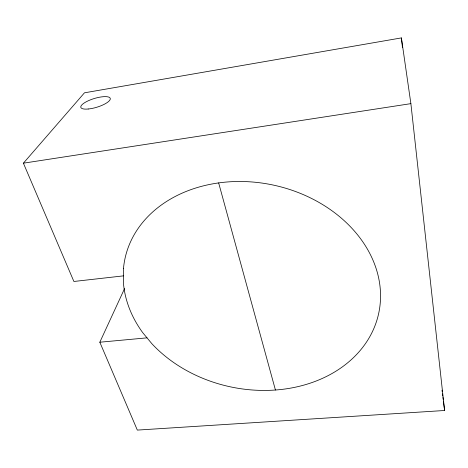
<?xml version="1.0" encoding="UTF-8"?>
<svg xmlns="http://www.w3.org/2000/svg" width="468" height="468" viewBox="0 0 468 468"><rect width="100%" height="100%" fill="white"/><g stroke="black" fill="none" stroke-linecap="round" stroke-linejoin="round"><path stroke-width="0.7" d="M123.412 275.874L73.891 281.473L23.4 163.186L84.462 92.816L401.398 37.908L410.886 103.644L444.6 410.495L137.329 430.092L99.824 342.219L124.587 288.545M23.4 163.186L410.886 103.644M99.824 342.219L147.022 337.849M218.655 182.912L275.43 390.014M442.008 390.201L442.19 391.652M442.471 393.828L442.746 395.998M442.933 397.449L443.214 399.625M443.395 401.076L444.6 410.495M401.398 37.908L402.451 47.332M123.476 268.574L123.359 282.011A129.771 103.135 12.2 0 0 142.793 332.748L151.936 343.787A129.771 103.135 12.2 0 0 356.862 354.2A129.771 103.135 12.2 0 0 295.255 191.412A129.771 103.135 12.2 0 0 123.476 268.574M88.218 109.009A15.374 4.54 -17 0 0 110.313 98.783A15.374 4.54 -17 0 0 88.13 100.836A15.374 4.54 -17 0 0 88.218 109.009"/></g></svg>
